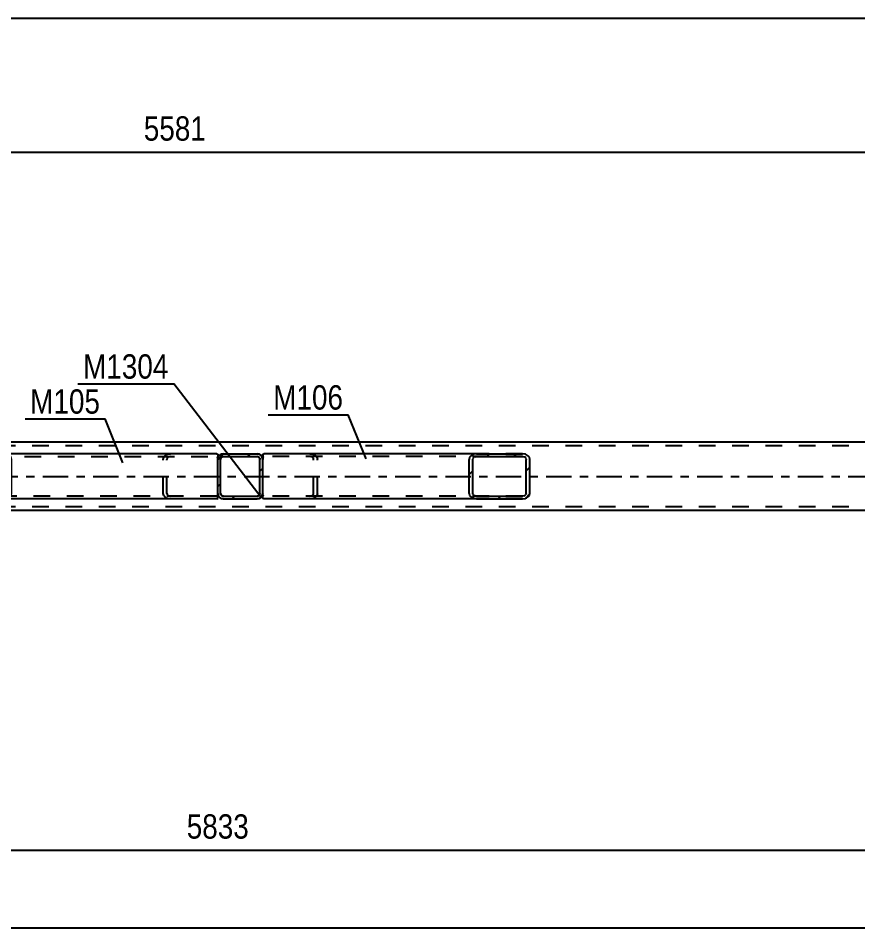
# Model space of a CAD drawing. Header units: millimetres. Extents: x -81 to 760, y -449 to 145.
# Drawn here: x 79 to 177.7, y -303.7 to -196.7 of the extents above; entities that cross this region are included whole.
import ezdxf

# ---------------------------------------------------------------- set-up
doc = ezdxf.new("R2010")
doc.units = ezdxf.units.MM
doc.linetypes.add('DXK_LINE_DOT2', pattern=[3.9198, 1.9599, -1.9599])
doc.linetypes.add('DXK_LINE_DOT3', pattern=[5.9187, 2.979, -0.9799, 0.9799, -0.9799])
doc.styles.add('Arial Narrow', font='ARIALN.TTF', dxfattribs={"height": 0.2})

# ---------------------------------------------------------------- blocks, each defined once
blk = doc.blocks.new('Part-122569792-1700 - 1376')
at = {"color": 7, "linetype": 'DXK_LINE_DOT2'}
for p, q in [((580.38, -247), (-30.59, -247)), ((580.38, -254.2), (-30.59, -254.2))]:
    blk.add_line(p, q, dxfattribs=at)
at = {"color": 2, "linetype": 'Continuous'}
for p, q in [((580.38, -246.6), (-25.79, -246.6)), ((580.38, -254.6), (-25.79, -254.6))]:
    blk.add_line(p, q, dxfattribs=at)
at = {"color": 7, "linetype": 'DXK_LINE_DOT3'}
blk.add_line((-30.59, -250.6), (580.38, -250.6), dxfattribs=at)
blk = doc.blocks.new('Part-122569792-1710 - 1376')
at = {"linetype": 'Continuous'}
h = blk.add_hatch(dxfattribs=at)
h.set_pattern_fill('', scale=0.7, style=0, pattern_type=0)
h.set_pattern_definition([(45, (77.6273, -253.188), (-1.57154, 1.57154), [])])
h.paths.add_polyline_path([(77.3, -253.24), (77.63, -253.19), (77.91, -253.05), (78.1, -252.84), (78.16, -252.6), (78.16, -248.6), (78.1, -248.35), (77.91, -248.14), (77.63, -248.01), (77.3, -247.96), (71.88, -247.96), (71.54, -248.01), (71.26, -248.14), (71.07, -248.35), (71.01, -248.6), (71.01, -252.6), (71.07, -252.84), (71.26, -253.05), (71.54, -253.19), (71.88, -253.24)])
h.paths.add_polyline_path([(71.71, -252.89), (71.57, -252.82), (71.47, -252.72), (71.44, -252.6), (71.44, -248.6), (71.47, -248.47), (71.57, -248.37), (71.71, -248.3), (71.88, -248.28), (77.3, -248.28), (77.46, -248.3), (77.6, -248.37), (77.7, -248.47), (77.73, -248.6), (77.73, -252.6), (77.7, -252.72), (77.6, -252.82), (77.46, -252.89), (77.3, -252.92), (71.88, -252.92)])
at = {"color": 2, "linetype": 'Continuous'}
for p, q in [((71.88, -247.96), (71.54, -248.01)), ((71.88, -247.96), (77.3, -247.96)), ((102.3, -247.96), (77.3, -247.96)), ((77.63, -248.01), (77.3, -247.96)), ((102.3, -247.96), (102.43, -247.98)), ((102.43, -247.98), (102.43, -248.01)), ((102.43, -248.01), (102.43, -248.14)), ((102.43, -248.14), (102.43, -248.6)), ((71.07, -248.35), (71.01, -248.6)), ((71.01, -252.6), (71.01, -248.6)), ((71.44, -248.6), (71.47, -248.47)), ((71.44, -252.6), (71.44, -248.6)), ((71.71, -248.3), (71.88, -248.28)), ((71.88, -248.28), (77.3, -248.28)), ((77.3, -248.28), (77.46, -248.3)), ((77.7, -248.47), (77.73, -248.6)), ((77.73, -252.6), (77.73, -248.6)), ((78.16, -248.6), (78.1, -248.35)), ((78.16, -252.6), (78.16, -248.6)), ((71.01, -252.6), (71.07, -252.84)), ((71.47, -252.72), (71.44, -252.6)), ((71.54, -253.19), (71.88, -253.24)), ((71.88, -252.92), (71.71, -252.89)), ((71.88, -252.92), (77.3, -252.92)), ((71.88, -253.24), (77.3, -253.24)), ((77.46, -252.89), (77.3, -252.92)), ((77.3, -253.24), (77.63, -253.19)), ((102.3, -253.24), (77.3, -253.24)), ((77.73, -252.6), (77.7, -252.72)), ((78.1, -252.84), (78.16, -252.6)), ((102.3, -253.24), (102.43, -253.22)), ((102.43, -253.22), (102.43, -252.6))]:
    blk.add_line(p, q, dxfattribs=at)
at = {"color": 7, "linetype": 'DXK_LINE_DOT2'}
for p, q in [((77.3, -247.96), (71.88, -247.96)), ((96.54, -248.01), (96.88, -247.96)), ((102.43, -248.14), (102.43, -248.3)), ((71.88, -248.28), (102.3, -248.28)), ((96.01, -248.6), (96.08, -248.35)), ((96.01, -252.6), (96.01, -248.6)), ((96.48, -248.47), (96.44, -248.6)), ((96.44, -252.6), (96.44, -248.6)), ((96.88, -248.28), (96.71, -248.3)), ((102.3, -248.28), (102.43, -248.3)), ((102.43, -252.6), (102.43, -248.35)), ((102.3, -252.92), (71.88, -252.92)), ((77.3, -253.24), (71.88, -253.24)), ((96.08, -252.84), (96.01, -252.6)), ((96.44, -252.6), (96.48, -252.72)), ((96.88, -253.24), (96.54, -253.19)), ((96.71, -252.89), (96.88, -252.92)), ((102.3, -252.92), (102.43, -252.9))]:
    blk.add_line(p, q, dxfattribs=at)
at = {"color": 2, "linetype": 'Continuous'}
for centre, radius, start, end in [((71.75, -248.77), 0.792, 104.8339, 148.022), ((77.42, -248.77), 0.792, 31.978, 75.1661), ((71.81, -248.68), 0.396, 104.8339, 148.022), ((77.36, -248.68), 0.396, 31.978, 75.1661), ((71.75, -252.42), 0.792, 211.978, 255.1661), ((71.81, -252.51), 0.396, 211.978, 255.1661), ((77.36, -252.51), 0.396, 284.8339, 328.022), ((77.42, -252.42), 0.792, 284.8339, 328.022)]:
    blk.add_arc(centre, radius, start, end, dxfattribs=at)
at = {"color": 7, "linetype": 'DXK_LINE_DOT2'}
for centre, radius, start, end in [((96.75, -248.77), 0.792, 104.8339, 148.022), ((96.81, -248.68), 0.396, 104.8339, 148.022), ((96.75, -252.42), 0.792, 211.978, 255.1661), ((96.81, -252.51), 0.396, 211.978, 255.1661)]:
    blk.add_arc(centre, radius, start, end, dxfattribs=at)
blk = doc.blocks.new('Part-122569792-1757 - 1376')
at = {"linetype": 'Continuous'}
h = blk.add_hatch(dxfattribs=at)
h.set_pattern_fill('', scale=0.7, style=0, pattern_type=0)
h.set_pattern_definition([(45, (107.3176, -253.188), (-1.57154, 1.57154), [])])
h.paths.add_polyline_path([(107.07, -253.24), (107.32, -253.19), (107.53, -253.05), (107.66, -252.84), (107.71, -252.6), (107.71, -248.6), (107.66, -248.35), (107.53, -248.14), (107.32, -248.01), (107.07, -247.96), (103.07, -247.96), (102.83, -248.01), (102.62, -248.14), (102.48, -248.35), (102.43, -248.6), (102.43, -252.6), (102.48, -252.84), (102.62, -253.05), (102.83, -253.19), (103.07, -253.24)])
h.paths.add_polyline_path([(102.95, -252.89), (102.85, -252.82), (102.78, -252.72), (102.75, -252.6), (102.75, -248.6), (102.78, -248.47), (102.85, -248.37), (102.95, -248.3), (103.07, -248.28), (107.07, -248.28), (107.2, -248.3), (107.3, -248.37), (107.37, -248.47), (107.39, -248.6), (107.39, -252.6), (107.37, -252.72), (107.3, -252.82), (107.2, -252.89), (107.07, -252.92), (103.07, -252.92)])
at = {"color": 7, "linetype": 'DXK_LINE_DOT2'}
for p, q in [((102.83, -248.01), (103.07, -247.96)), ((103.07, -247.96), (107.07, -247.96)), ((107.07, -247.96), (107.32, -248.01)), ((102.43, -248.6), (102.48, -248.35)), ((102.43, -252.6), (102.43, -248.6)), ((102.78, -248.47), (102.75, -248.6)), ((102.75, -252.6), (102.75, -248.6)), ((103.07, -248.28), (102.95, -248.3)), ((103.07, -248.28), (107.07, -248.28)), ((107.2, -248.3), (107.07, -248.28)), ((107.39, -248.6), (107.37, -248.47)), ((107.39, -252.6), (107.39, -248.6)), ((107.66, -248.35), (107.71, -248.6)), ((107.71, -252.6), (107.71, -248.6)), ((102.48, -252.84), (102.43, -252.6)), ((102.75, -252.6), (102.78, -252.72)), ((103.07, -253.24), (102.83, -253.19)), ((102.95, -252.89), (103.07, -252.92)), ((103.07, -252.92), (107.07, -252.92)), ((103.07, -253.24), (107.07, -253.24)), ((107.07, -252.92), (107.2, -252.89)), ((107.32, -253.19), (107.07, -253.24)), ((107.37, -252.72), (107.39, -252.6)), ((107.71, -252.6), (107.66, -252.84))]:
    blk.add_line(p, q, dxfattribs=at)
at = {"color": 2, "linetype": 'Continuous'}
for p, q in [((103.07, -247.96), (102.83, -248.01)), ((103.07, -247.96), (107.07, -247.96)), ((107.32, -248.01), (107.07, -247.96)), ((102.48, -248.35), (102.43, -248.6)), ((102.43, -252.6), (102.43, -248.6)), ((102.75, -248.6), (102.78, -248.47)), ((102.75, -252.6), (102.75, -248.6)), ((102.95, -248.3), (103.07, -248.28)), ((103.07, -248.28), (107.07, -248.28)), ((107.07, -248.28), (107.2, -248.3)), ((107.37, -248.47), (107.39, -248.6)), ((107.39, -252.6), (107.39, -248.6)), ((107.71, -248.6), (107.66, -248.35)), ((107.71, -252.6), (107.71, -248.6)), ((102.43, -252.6), (102.48, -252.84)), ((102.78, -252.72), (102.75, -252.6)), ((102.83, -253.19), (103.07, -253.24)), ((103.07, -252.92), (102.95, -252.89)), ((103.07, -252.92), (107.07, -252.92)), ((103.07, -253.24), (107.07, -253.24)), ((107.2, -252.89), (107.07, -252.92)), ((107.07, -253.24), (107.32, -253.19)), ((107.39, -252.6), (107.37, -252.72)), ((107.66, -252.84), (107.71, -252.6))]:
    blk.add_line(p, q, dxfattribs=at)
at = {"color": 7, "linetype": 'DXK_LINE_DOT2'}
for centre, radius, start, end in [((103.07, -248.6), 0.64, 112.5, 157.5), ((107.07, -248.6), 0.64, 22.5, 67.5), ((103.07, -248.6), 0.32, 112.5, 157.5), ((107.07, -248.6), 0.32, 22.5, 67.5), ((103.07, -252.6), 0.64, 202.5, 247.5), ((103.07, -252.6), 0.32, 202.5, 247.5), ((107.07, -252.6), 0.32, 292.5, 337.5), ((107.07, -252.6), 0.64, 292.5, 337.5)]:
    blk.add_arc(centre, radius, start, end, dxfattribs=at)
at = {"color": 2, "linetype": 'Continuous'}
for centre, radius, start, end in [((103.07, -248.6), 0.64, 112.5, 157.5), ((107.07, -248.6), 0.64, 22.5, 67.5), ((103.07, -248.6), 0.32, 112.5, 157.5), ((107.07, -248.6), 0.32, 22.5, 67.5), ((103.07, -252.6), 0.64, 202.5, 247.5), ((103.07, -252.6), 0.32, 202.5, 247.5), ((107.07, -252.6), 0.32, 292.5, 337.5), ((107.07, -252.6), 0.64, 292.5, 337.5)]:
    blk.add_arc(centre, radius, start, end, dxfattribs=at)
blk = doc.blocks.new('Part-122569792-1764 - 1376')
at = {"linetype": 'Continuous'}
h = blk.add_hatch(dxfattribs=at)
h.set_pattern_fill('', scale=0.7, style=0, pattern_type=0)
h.set_pattern_definition([(45, (138.6017, -253.188), (-1.57154, 1.57154), [])])
h.paths.add_polyline_path([(138.27, -253.24), (138.6, -253.19), (138.88, -253.05), (139.07, -252.84), (139.14, -252.6), (139.14, -248.6), (139.07, -248.35), (138.88, -248.14), (138.6, -248.01), (138.27, -247.96), (132.85, -247.96), (132.52, -248.01), (132.24, -248.14), (132.05, -248.35), (131.98, -248.6), (131.98, -252.6), (132.05, -252.84), (132.24, -253.05), (132.52, -253.19), (132.85, -253.24)])
h.paths.add_polyline_path([(132.68, -252.89), (132.54, -252.82), (132.45, -252.72), (132.42, -252.6), (132.42, -248.6), (132.45, -248.47), (132.54, -248.37), (132.68, -248.3), (132.85, -248.28), (138.27, -248.28), (138.44, -248.3), (138.58, -248.37), (138.67, -248.47), (138.7, -248.6), (138.7, -252.6), (138.67, -252.72), (138.58, -252.82), (138.44, -252.89), (138.27, -252.92), (132.85, -252.92)])
at = {"color": 2, "linetype": 'Continuous'}
for p, q in [((107.71, -247.98), (107.85, -247.96)), ((107.71, -247.98), (107.71, -248.6)), ((132.85, -247.96), (107.85, -247.96)), ((132.85, -247.96), (132.52, -248.01)), ((132.85, -247.96), (138.27, -247.96)), ((138.6, -248.01), (138.27, -247.96)), ((132.05, -248.35), (131.98, -248.6)), ((131.98, -252.6), (131.98, -248.6)), ((132.42, -248.6), (132.45, -248.47)), ((132.42, -252.6), (132.42, -248.6)), ((132.68, -248.3), (132.85, -248.28)), ((132.85, -248.28), (138.27, -248.28)), ((138.27, -248.28), (138.44, -248.3)), ((138.67, -248.47), (138.7, -248.6)), ((138.7, -252.6), (138.7, -248.6)), ((139.14, -248.6), (139.07, -248.35)), ((139.14, -252.6), (139.14, -248.6)), ((107.71, -253.19), (107.71, -252.6)), ((107.71, -253.22), (107.71, -253.19)), ((107.85, -253.24), (107.71, -253.22)), ((132.85, -253.24), (107.85, -253.24)), ((131.98, -252.6), (132.05, -252.84)), ((132.45, -252.72), (132.42, -252.6)), ((132.52, -253.19), (132.85, -253.24)), ((132.85, -252.92), (132.68, -252.89)), ((132.85, -252.92), (138.27, -252.92)), ((132.85, -253.24), (138.27, -253.24)), ((138.44, -252.89), (138.27, -252.92)), ((138.27, -253.24), (138.6, -253.19)), ((138.7, -252.6), (138.67, -252.72)), ((139.07, -252.84), (139.14, -252.6))]:
    blk.add_line(p, q, dxfattribs=at)
at = {"color": 7, "linetype": 'DXK_LINE_DOT2'}
for p, q in [((107.71, -248.3), (107.71, -247.98)), ((113.27, -247.96), (113.6, -248.01)), ((138.27, -247.96), (132.85, -247.96)), ((107.85, -248.28), (107.71, -248.3)), ((107.71, -253.05), (107.71, -248.6)), ((138.27, -248.28), (107.85, -248.28)), ((113.43, -248.3), (113.27, -248.28)), ((113.7, -248.6), (113.67, -248.47)), ((113.7, -252.6), (113.7, -248.6)), ((114.07, -248.35), (114.14, -248.6)), ((114.14, -252.6), (114.14, -248.6)), ((107.85, -252.92), (107.71, -252.9)), ((138.27, -252.92), (107.85, -252.92)), ((113.27, -252.92), (113.43, -252.89)), ((113.6, -253.19), (113.27, -253.24)), ((113.67, -252.72), (113.7, -252.6)), ((114.14, -252.6), (114.07, -252.84)), ((138.27, -253.24), (132.85, -253.24))]:
    blk.add_line(p, q, dxfattribs=at)
for centre, radius, start, end in [((113.4, -248.77), 0.792, 31.978, 75.1661), ((113.33, -248.68), 0.396, 31.978, 75.1661), ((113.33, -252.51), 0.396, 284.8339, 328.022), ((113.4, -252.42), 0.792, 284.8339, 328.022)]:
    blk.add_arc(centre, radius, start, end, dxfattribs=at)
at = {"color": 2, "linetype": 'Continuous'}
for centre, radius, start, end in [((132.72, -248.77), 0.792, 104.8339, 148.022), ((138.4, -248.77), 0.792, 31.978, 75.1661), ((132.79, -248.68), 0.396, 104.8339, 148.022), ((138.33, -248.68), 0.396, 31.978, 75.1661), ((132.72, -252.42), 0.792, 211.978, 255.1661), ((132.79, -252.51), 0.396, 211.978, 255.1661), ((138.33, -252.51), 0.396, 284.8339, 328.022), ((138.4, -252.42), 0.792, 284.8339, 328.022)]:
    blk.add_arc(centre, radius, start, end, dxfattribs=at)
blk = doc.blocks.new('StraightDimension-122569792-1863 - 1376')
at = {"color": 7, "linetype": 'Continuous'}
for p, q in [((209.02, -237.2), (209.02, -203.86)), ((-14.23, -234.48), (-14.23, -205.68)), ((-12.73, -211.87), (-15.73, -213.07)), ((-14.23, -212.47), (209.02, -212.47)), ((207.52, -213.07), (210.52, -211.87))]:
    blk.add_line(p, q, dxfattribs=at)
at = {"color": 0}
blk.add_wipeout([(101.65, -211.72), (101.65, -207.52), (93.13, -207.52), (93.13, -211.72)], dxfattribs=at)
at = {"color": 3, "style": 'Arial Narrow'}
blk.add_text('5581', height=2.863, dxfattribs=at).set_placement((93.73, -211.12))
at = {"color": 0, "linetype": 'Continuous'}
blk.add_wipeout([(208.42, -203.26), (204.22, -203.26), (204.22, -211.77), (208.42, -211.77)], dxfattribs=at)
at = {"color": 3, "linetype": 'Continuous', "style": 'Arial Narrow'}
blk.add_text('5990', height=2.863, rotation=90.0002, dxfattribs=at).set_placement((207.82, -211.17))
blk = doc.blocks.new('StraightDimension-122569792-2102 - 1376')
at = {"color": 7, "linetype": 'Continuous'}
blk.add_line((-31.59, -303.7), (592.28, -303.7), dxfattribs=at)
blk = doc.blocks.new('StraightDimension-122569792-2130 - 1376')
at = {"color": 7, "linetype": 'Continuous'}
blk.add_line((-30.59, -196.72), (591.28, -196.72), dxfattribs=at)
blk = doc.blocks.new('StraightDimension-122569792-2180 - 1376')
at = {"color": 7, "linetype": 'Continuous'}
for p, q in [((-14.23, -255.6), (-14.23, -296.96)), ((219.1, -255.6), (219.1, -296.96)), ((-12.73, -293.96), (-15.73, -295.16)), ((217.6, -295.16), (220.6, -293.96)), ((-14.23, -294.56), (219.1, -294.56))]:
    blk.add_line(p, q, dxfattribs=at)
at = {"color": 0}
blk.add_wipeout([(106.69, -293.81), (106.69, -289.61), (98.18, -289.61), (98.18, -293.81)], dxfattribs=at)
at = {"color": 3, "style": 'Arial Narrow'}
blk.add_text('5833', height=2.863, dxfattribs=at).set_placement((98.78, -293.21))
blk = doc.blocks.new('Mark-122569792-1760 - 1376')
at = {"color": 30, "linetype": 'Continuous'}
for p in [(108.35, -243.35), (119.86, -248.55)]:
    blk.add_line(p, (117.77, -243.35), dxfattribs=at)
at = {"color": 0}
blk.add_wipeout([(117.17, -242.75), (117.17, -239.75), (108.95, -239.75), (108.95, -242.75)], dxfattribs=at)
blk.add_wipeout([(117.17, -242.75), (117.17, -239.75), (108.95, -239.75), (108.95, -242.75)], dxfattribs=at)
at = {"color": 3, "style": 'Arial Narrow'}
blk.add_text('M106', height=2.863, dxfattribs=at).set_placement((108.95, -242.75))
blk = doc.blocks.new('Mark-122569792-1706 - 1376')
at = {"color": 30, "linetype": 'Continuous'}
for p in [(79.77, -243.83), (91.28, -249.02)]:
    blk.add_line(p, (89.2, -243.83), dxfattribs=at)
at = {"color": 0}
blk.add_wipeout([(88.6, -243.23), (88.6, -240.23), (80.37, -240.23), (80.37, -243.23)], dxfattribs=at)
blk.add_wipeout([(88.6, -243.23), (88.6, -240.23), (80.37, -240.23), (80.37, -243.23)], dxfattribs=at)
at = {"color": 3, "style": 'Arial Narrow'}
blk.add_text('M105', height=2.863, dxfattribs=at).set_placement((80.37, -243.23))
blk = doc.blocks.new('Mark-122569792-1753 - 1376')
at = {"color": 30, "linetype": 'Continuous'}
for p in [(85.99, -239.71), (107.54, -253.07)]:
    blk.add_line(p, (97.25, -239.71), dxfattribs=at)
at = {"color": 0}
blk.add_wipeout([(96.65, -239.11), (96.65, -236.11), (86.59, -236.11), (86.59, -239.11)], dxfattribs=at)
blk.add_wipeout([(96.65, -239.11), (96.65, -236.11), (86.59, -236.11), (86.59, -239.11)], dxfattribs=at)
at = {"color": 3, "style": 'Arial Narrow'}
blk.add_text('M1304', height=2.863, dxfattribs=at).set_placement((86.59, -239.11))

msp = doc.modelspace()

# ---------------------------------------------------------------- block references
for name in ['StraightDimension-122569792-1863 - 1376', 'Part-122569792-1700 - 1376', 'Part-122569792-1710 - 1376', 'Part-122569792-1757 - 1376', 'Part-122569792-1764 - 1376', 'StraightDimension-122569792-2102 - 1376']:
    msp.add_blockref(name, (0, 0))

# ---------------------------------------------------------------- next in the draw order: block references
for name in ['StraightDimension-122569792-2130 - 1376', 'StraightDimension-122569792-2180 - 1376']:
    msp.add_blockref(name, (0, 0))

# ---------------------------------------------------------------- next in the draw order: block references
for name in ['Mark-122569792-1706 - 1376', 'Mark-122569792-1760 - 1376']:
    msp.add_blockref(name, (0, 0))

# ---------------------------------------------------------------- next in the draw order: block references
msp.add_blockref('Mark-122569792-1753 - 1376', (0, 0))

doc.saveas('drawing.dxf')
